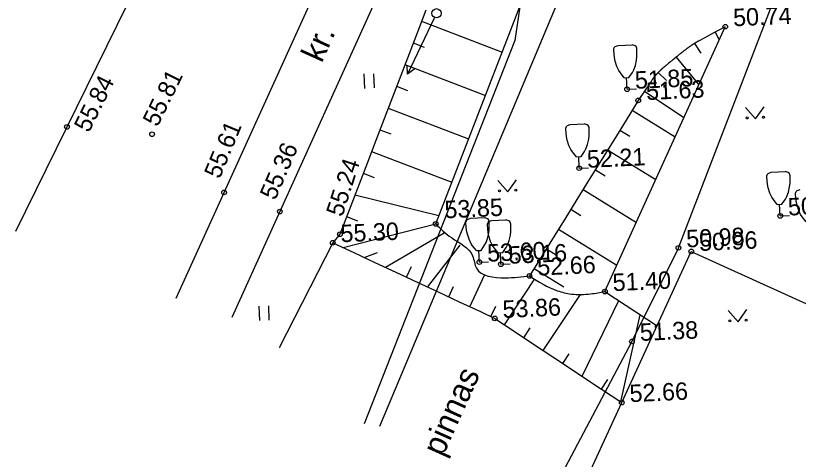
# Model space of a CAD drawing. Extents: x 641549 to 642076, y 6457469 to 6457996.
# Drawn here: x 641672.75 to 641706.35, y 6457700.24 to 6457719.31 of the extents above; entities that cross this region are included whole.
import ezdxf

# ---------------------------------------------------------------- set-up
doc = ezdxf.new("R2010")
doc.units = 0
for name, color, linetype in [('Level 10', 7, 'Continuous'), ('Level 12', 7, 'Continuous'), ('Level 22', 7, 'Continuous'), ('Level 28', 7, 'Continuous'), ('Level 30', 7, 'Continuous'), ('Level 31', 7, 'Continuous'), ('Level 41', 7, 'Continuous'), ('Level 42', 7, 'Continuous'), ('Level 54', 7, 'Continuous'), ('Level 58', 7, 'Continuous'), ('Level 59', 7, 'Continuous'), ('Level 63', 7, 'Continuous')]:
    doc.layers.add(name, color=color, linetype=linetype)

# ---------------------------------------------------------------- blocks, each defined once
blk = doc.blocks.new('KMNOOL')
at = {"layer": 'Level 12'}
for p, q in [((200, 0), (2900, 0)), ((2553.76, 176.18), (2900, 0)), ((2900, 0), (2553.76, -186.54))]:
    blk.add_line(p, q, dxfattribs=at)
blk = doc.blocks.new('KMURU_')
at = {"layer": 'Level 41'}
for p, q in [((-403, 505.28), (0, 0)), ((0, 0), (397, 505.28))]:
    blk.add_line(p, q, dxfattribs=at)
for centre, radius in [((-353, 55.28), 42.8), ((347, 55.28), 45.22)]:
    blk.add_circle(centre, radius, dxfattribs=at)
blk = doc.blocks.new('KHEIN_')
at = {"layer": 'Level 41'}
for p, q in [((0, 620.11), (0, 0)), ((405.61, 608.83), (405.61, 0))]:
    blk.add_line(p, q, dxfattribs=at)

msp = doc.modelspace()

# ---------------------------------------------------------------- linework, layer by layer
at = {"layer": 'Level 10'}
for p, q in [((641698.617, 6457718.037), (641699.217, 6457718.064)), ((641698.88, 6457716.648), (641699.08, 6457716.657)), ((641699.002, 6457716.153), (641698.98, 6457716.652)), ((641699.002, 6457716.153), (641699.402, 6457716.171)), ((641699.002, 6457716.153), (641699.002, 6457716.153)), ((641696.561, 6457714.642), (641697.161, 6457714.669)), ((641696.824, 6457713.253), (641697.024, 6457713.262)), ((641696.946, 6457712.758), (641696.924, 6457713.257)), ((641696.946, 6457712.758), (641697.346, 6457712.776)), ((641696.946, 6457712.758), (641696.946, 6457712.758)), ((641705.19, 6457712.591), (641705.789, 6457712.618)), ((641705.452, 6457711.202), (641705.652, 6457711.211)), ((641705.575, 6457710.707), (641705.552, 6457711.206)), ((641692.273, 6457710.606), (641692.872, 6457710.632)), ((641693.197, 6457710.516), (641693.796, 6457710.543)), ((641705.575, 6457710.707), (641705.974, 6457710.725)), ((641705.575, 6457710.707), (641705.575, 6457710.707)), ((641692.536, 6457709.216), (641692.735, 6457709.225)), ((641692.658, 6457708.721), (641692.635, 6457709.221)), ((641693.459, 6457709.126), (641693.659, 6457709.135)), ((641693.582, 6457708.631), (641693.559, 6457709.131)), ((641692.658, 6457708.721), (641693.057, 6457708.739)), ((641692.658, 6457708.721), (641692.658, 6457708.721)), ((641693.582, 6457708.631), (641693.981, 6457708.649)), ((641693.582, 6457708.631), (641693.582, 6457708.631))]:
    msp.add_line(p, q, dxfattribs=at)
for points in [[(641698.88, 6457716.648), (641698.712, 6457716.853), (641698.643, 6457716.962), (641698.558, 6457717.134), (641698.486, 6457717.356), (641698.456, 6457717.511), (641698.426, 6457717.828), (641698.427, 6457717.87), (641698.453, 6457717.943), (641698.492, 6457717.982), (641698.617, 6457718.037)], [(641699.08, 6457716.657), (641699.228, 6457716.876), (641699.288, 6457716.991), (641699.357, 6457717.169), (641699.408, 6457717.397), (641699.425, 6457717.554), (641699.425, 6457717.873), (641699.421, 6457717.915), (641699.389, 6457717.985), (641699.347, 6457718.02), (641699.217, 6457718.064)], [(641696.824, 6457713.253), (641696.656, 6457713.458), (641696.587, 6457713.567), (641696.502, 6457713.739), (641696.43, 6457713.961), (641696.4, 6457714.116), (641696.371, 6457714.433), (641696.371, 6457714.475), (641696.397, 6457714.548), (641696.436, 6457714.587), (641696.561, 6457714.642)], [(641697.024, 6457713.262), (641697.172, 6457713.481), (641697.232, 6457713.596), (641697.301, 6457713.774), (641697.352, 6457714.002), (641697.369, 6457714.159), (641697.369, 6457714.478), (641697.366, 6457714.52), (641697.333, 6457714.59), (641697.291, 6457714.625), (641697.161, 6457714.669)], [(641705.452, 6457711.202), (641705.285, 6457711.407), (641705.215, 6457711.516), (641705.13, 6457711.688), (641705.059, 6457711.91), (641705.028, 6457712.065), (641704.999, 6457712.383), (641704.999, 6457712.424), (641705.026, 6457712.497), (641705.064, 6457712.536), (641705.19, 6457712.591)], [(641705.652, 6457711.211), (641705.801, 6457711.431), (641705.86, 6457711.545), (641705.929, 6457711.724), (641705.981, 6457711.951), (641705.997, 6457712.108), (641705.998, 6457712.427), (641705.994, 6457712.469), (641705.961, 6457712.539), (641705.919, 6457712.574), (641705.789, 6457712.618)], [(641706.691, 6457710.459), (641706.523, 6457710.664), (641706.453, 6457710.773), (641706.369, 6457710.945), (641706.297, 6457711.167), (641706.267, 6457711.322), (641706.237, 6457711.639), (641706.238, 6457711.681), (641706.264, 6457711.754), (641706.303, 6457711.792), (641706.428, 6457711.848)], [(641692.536, 6457709.216), (641692.368, 6457709.422), (641692.298, 6457709.531), (641692.213, 6457709.702), (641692.142, 6457709.924), (641692.112, 6457710.079), (641692.082, 6457710.397), (641692.082, 6457710.439), (641692.109, 6457710.511), (641692.147, 6457710.55), (641692.273, 6457710.606)], [(641692.735, 6457709.225), (641692.884, 6457709.445), (641692.943, 6457709.559), (641693.013, 6457709.738), (641693.064, 6457709.966), (641693.08, 6457710.123), (641693.081, 6457710.442), (641693.077, 6457710.483), (641693.044, 6457710.553), (641693.003, 6457710.588), (641692.872, 6457710.632)], [(641693.459, 6457709.126), (641693.292, 6457709.332), (641693.222, 6457709.441), (641693.137, 6457709.612), (641693.066, 6457709.835), (641693.035, 6457709.989), (641693.006, 6457710.307), (641693.006, 6457710.349), (641693.033, 6457710.421), (641693.071, 6457710.46), (641693.197, 6457710.516)], [(641693.659, 6457709.135), (641693.808, 6457709.355), (641693.867, 6457709.47), (641693.936, 6457709.648), (641693.988, 6457709.876), (641694.004, 6457710.033), (641694.005, 6457710.352), (641694.001, 6457710.393), (641693.968, 6457710.463), (641693.926, 6457710.499), (641693.796, 6457710.543)]]:
    msp.add_lwpolyline(points, dxfattribs=at)
at = {"layer": 'Level 12'}
msp.add_circle((641690.817, 6457719.414), 0.2, dxfattribs=at)
at = {"layer": 'Level 22'}
for p, q in [((641701.206, 6457709.335), (641701.206, 6457709.335)), ((641699.211, 6457705.315), (641699.211, 6457705.315))]:
    msp.add_line(p, q, dxfattribs=at)
for points in [[(641706.23, 6457742.913), (641695.113, 6457724.52), (641694.187, 6457718.244), (641687.709, 6457701.769)], [(641688.388, 6457701.665), (641703.215, 6457737.054)], [(641701.206, 6457709.335), (641708.295, 6457727.772)], [(641701.206, 6457709.335), (641699.211, 6457705.315), (641695.954, 6457699.163)]]:
    msp.add_lwpolyline(points, dxfattribs=at)
at = {"layer": 'Level 28'}
for p, q in [((641698.773, 6457702.685), (641701.756, 6457709.181)), ((641701.756, 6457709.181), (641701.756, 6457709.181)), ((641701.756, 6457709.181), (641803.995, 6457662.645)), ((641695.79, 6457696.19), (641698.773, 6457702.685)), ((641698.773, 6457702.685), (641698.773, 6457702.685))]:
    msp.add_line(p, q, dxfattribs=at)
at = {"layer": 'Level 30'}
for p, q in [((641674.949, 6457714.53), (641674.949, 6457714.53)), ((641681.694, 6457711.716), (641681.694, 6457711.716)), ((641684.091, 6457710.892), (641684.091, 6457710.892))]:
    msp.add_line(p, q, dxfattribs=at)
for points in [[(641793.408, 6457880.069), (641779.34, 6457866.022), (641766.802, 6457853.588), (641747.422, 6457831.8), (641736.331, 6457818.012), (641726.07, 6457804.449), (641715.899, 6457789.782), (641705.557, 6457773.325), (641696.828, 6457758.271), (641689.239, 6457743.294), (641681.437, 6457727.752), (641672.746, 6457710.042)], [(641723.631, 6457767.771), (641718.626, 6457768.856), (641712.447, 6457770.734), (641702.585, 6457755.308), (641695.173, 6457740.635), (641687.539, 6457724.6), (641679.628, 6457707.163)], [(641719.623, 6457768.64), (641711.176, 6457765.526), (641705.035, 6457754.107), (641698.121, 6457740.865), (641689.88, 6457723.722), (641682.035, 6457706.335)]]:
    msp.add_lwpolyline(points, dxfattribs=at)
at = {"layer": 'Level 31'}
msp.add_line((641678.602, 6457714.216), (641678.602, 6457714.216), dxfattribs=at)
msp.add_circle((641678.602, 6457714.216), 0.1, dxfattribs=at)
at = {"layer": 'Level 41'}
for p, q in [((641703.219, 6457718.84), (641703.219, 6457718.84)), ((641690.785, 6457710.363), (641690.785, 6457710.363)), ((641698.047, 6457707.457), (641698.047, 6457707.457)), ((641698.047, 6457707.457), (641700.287, 6457705.982))]:
    msp.add_line(p, q, dxfattribs=at)
msp.add_lwpolyline([(641686.36, 6457709.556), (641684.065, 6457705.033)], dxfattribs=at)
for points in [[(641690.785, 6457710.363), (641691.459, 6457709.773), (641692.368, 6457708.985), (641692.53, 6457708.455), (641693.76, 6457708.05), (641694.811, 6457708.126)], [(641694.811, 6457708.126), (641696.004, 6457707.493), (641696.609, 6457707.351), (641697.437, 6457707.358), (641698.047, 6457707.457)]]:
    msp.add_spline(points, degree=3, dxfattribs=at)
at = {"layer": 'Level 42'}
for p, q in [((641690.359, 6457719.544), (641690.001, 6457718.61)), ((641690.18, 6457719.077), (641693.638, 6457717.751)), ((641690.001, 6457718.61), (641689.643, 6457717.677)), ((641702.779, 6457718.602), (641702.959, 6457718.268)), ((641689.822, 6457718.143), (641690.289, 6457717.964)), ((641701.901, 6457718.123), (641702.164, 6457717.697)), ((641689.643, 6457717.677), (641689.285, 6457716.743)), ((641701.102, 6457717.524), (641702.081, 6457716.337)), ((641689.464, 6457717.21), (641692.918, 6457715.885)), ((641689.285, 6457716.743), (641688.927, 6457715.809)), ((641700.342, 6457716.874), (641700.697, 6457716.522)), ((641689.106, 6457716.276), (641689.573, 6457716.097)), ((641699.75, 6457716.071), (641701.444, 6457714.934)), ((641688.927, 6457715.809), (641688.569, 6457714.876)), ((641699.481, 6457715.67), (641698.955, 6457714.819)), ((641699.481, 6457715.67), (641699.481, 6457715.67)), ((641688.748, 6457715.343), (641692.197, 6457714.02)), ((641699.218, 6457715.245), (641701.066, 6457714.101)), ((641688.569, 6457714.876), (641688.211, 6457713.942)), ((641698.955, 6457714.819), (641698.428, 6457713.969)), ((641688.39, 6457714.409), (641688.857, 6457714.23)), ((641698.692, 6457714.394), (641699.117, 6457714.131)), ((641688.211, 6457713.942), (641687.853, 6457713.009)), ((641698.428, 6457713.969), (641697.902, 6457713.119)), ((641698.165, 6457713.544), (641700.232, 6457712.265)), ((641688.032, 6457713.475), (641691.477, 6457712.154)), ((641687.853, 6457713.009), (641687.495, 6457712.075)), ((641697.902, 6457713.119), (641697.376, 6457712.269)), ((641687.674, 6457712.542), (641688.14, 6457712.363)), ((641697.639, 6457712.694), (641698.064, 6457712.431)), ((641697.376, 6457712.269), (641696.85, 6457711.419)), ((641687.495, 6457712.075), (641687.137, 6457711.142)), ((641687.316, 6457711.608), (641690.922, 6457710.719)), ((641697.113, 6457711.844), (641699.398, 6457710.429)), ((641696.85, 6457711.419), (641696.323, 6457710.569)), ((641687.137, 6457711.142), (641686.778, 6457710.208)), ((641696.586, 6457710.994), (641697.012, 6457710.73)), ((641686.958, 6457710.675), (641687.424, 6457710.496)), ((641696.323, 6457710.569), (641695.797, 6457709.718)), ((641686.778, 6457710.208), (641686.668, 6457709.919)), ((641686.813, 6457709.344), (641690.785, 6457710.363)), ((641686.668, 6457709.919), (641686.36, 6457709.556)), ((641686.668, 6457709.919), (641686.668, 6457709.919)), ((641688.624, 6457708.498), (641691.144, 6457709.982)), ((641696.06, 6457710.143), (641698.564, 6457708.594)), ((641686.36, 6457709.556), (641686.36, 6457709.556)), ((641686.36, 6457709.556), (641687.266, 6457709.133)), ((641695.797, 6457709.718), (641695.271, 6457708.868)), ((641690.436, 6457707.651), (641691.838, 6457709.444)), ((641695.534, 6457709.293), (641695.959, 6457709.03)), ((641687.266, 6457709.133), (641688.171, 6457708.709)), ((641687.718, 6457708.921), (641688.29, 6457709.13)), ((641695.271, 6457708.868), (641694.811, 6457708.126)), ((641688.171, 6457708.709), (641689.077, 6457708.286)), ((641689.53, 6457708.074), (641689.742, 6457708.527)), ((641689.077, 6457708.286), (641689.983, 6457707.862)), ((641692.248, 6457706.804), (641692.883, 6457708.162)), ((641695.008, 6457708.443), (641696.283, 6457707.654)), ((641689.983, 6457707.862), (641690.889, 6457707.439)), ((641693.736, 6457706.026), (641695.046, 6457708.001)), ((641694.811, 6457708.126), (641694.811, 6457708.126)), ((641691.342, 6457707.227), (641691.553, 6457707.68)), ((641690.889, 6457707.439), (641691.795, 6457707.015)), ((641695.403, 6457704.921), (641697, 6457707.329)), ((641691.795, 6457707.015), (641692.7, 6457706.592)), ((641693.153, 6457706.38), (641693.365, 6457706.833)), ((641697.069, 6457703.816), (641698.641, 6457707.066)), ((641692.7, 6457706.592), (641693.32, 6457706.303)), ((641693.32, 6457706.303), (641693.32, 6457706.303)), ((641693.32, 6457706.303), (641694.153, 6457705.75)), ((641698.736, 6457702.71), (641699.568, 6457706.456)), ((641694.569, 6457705.474), (641694.846, 6457705.89)), ((641694.153, 6457705.75), (641694.986, 6457705.197)), ((641694.986, 6457705.197), (641695.819, 6457704.645)), ((641695.819, 6457704.645), (641696.653, 6457704.092)), ((641696.236, 6457704.368), (641696.512, 6457704.785)), ((641696.653, 6457704.092), (641697.486, 6457703.539)), ((641697.486, 6457703.539), (641698.319, 6457702.987)), ((641697.903, 6457703.263), (641698.179, 6457703.679)), ((641698.319, 6457702.987), (641698.773, 6457702.685))]:
    msp.add_line(p, q, dxfattribs=at)
for points in [[(641690.785, 6457710.363), (641695.816, 6457723.389)], [(641698.047, 6457707.457), (641703.219, 6457718.84)], [(641703.219, 6457718.84), (641702.643, 6457718.529), (641702.339, 6457718.365)], [(641702.339, 6457718.365), (641702.068, 6457718.219), (641702.058, 6457718.214), (641702.049, 6457718.208), (641702.039, 6457718.203), (641702.03, 6457718.198), (641702.021, 6457718.193), (641702.012, 6457718.188), (641702.003, 6457718.183), (641701.994, 6457718.178), (641701.985, 6457718.173), (641701.977, 6457718.168), (641701.968, 6457718.163), (641701.96, 6457718.158), (641701.951, 6457718.153), (641701.943, 6457718.148), (641701.935, 6457718.143), (641701.926, 6457718.138), (641701.918, 6457718.133), (641701.91, 6457718.128), (641701.902, 6457718.123), (641701.894, 6457718.118), (641701.886, 6457718.113), (641701.879, 6457718.109), (641701.871, 6457718.104), (641701.863, 6457718.099), (641701.856, 6457718.094), (641701.841, 6457718.085), (641701.826, 6457718.075), (641701.812, 6457718.066), (641701.798, 6457718.057), (641701.784, 6457718.048), (641701.77, 6457718.038), (641701.757, 6457718.029), (641701.744, 6457718.021), (641701.731, 6457718.012), (641701.718, 6457718.003), (641701.706, 6457717.994), (641701.694, 6457717.986), (641701.682, 6457717.977), (641701.67, 6457717.969), (641701.658, 6457717.961), (641701.647, 6457717.953), (641701.636, 6457717.945), (641701.625, 6457717.937), (641701.614, 6457717.929), (641701.603, 6457717.921), (641701.593, 6457717.913), (641701.583, 6457717.906), (641701.573, 6457717.898), (641701.563, 6457717.891), (641701.553, 6457717.884), (641701.543, 6457717.877), (641701.534, 6457717.869), (641701.525, 6457717.863), (641701.506, 6457717.849), (641701.491, 6457717.837)], [(641701.491, 6457717.837), (641701.489, 6457717.835), (641701.472, 6457717.822), (641701.455, 6457717.809), (641701.439, 6457717.797), (641701.424, 6457717.785), (641701.409, 6457717.773), (641701.395, 6457717.762), (641701.381, 6457717.751), (641701.367, 6457717.74), (641701.354, 6457717.73), (641701.342, 6457717.72), (641701.329, 6457717.71), (641701.306, 6457717.691), (641701.284, 6457717.673), (641701.263, 6457717.656), (641701.244, 6457717.64), (641701.225, 6457717.625), (641701.208, 6457717.611), (641701.176, 6457717.585), (641701.148, 6457717.562), (641701.1, 6457717.522), (641701.026, 6457717.461), (641700.99, 6457717.431), (641700.953, 6457717.401), (641700.938, 6457717.389), (641700.923, 6457717.377), (641700.894, 6457717.353), (641700.866, 6457717.33), (641700.811, 6457717.286), (641700.786, 6457717.265), (641700.761, 6457717.244), (641700.737, 6457717.225), (641700.715, 6457717.207)], [(641700.581, 6457717.095), (641700.572, 6457717.087), (641700.563, 6457717.079), (641700.555, 6457717.072), (641700.546, 6457717.064), (641700.538, 6457717.057), (641700.53, 6457717.05), (641700.522, 6457717.043), (641700.514, 6457717.036), (641700.506, 6457717.029), (641700.498, 6457717.022), (641700.491, 6457717.015), (641700.483, 6457717.009), (641700.476, 6457717.002), (641700.469, 6457716.996), (641700.462, 6457716.989), (641700.455, 6457716.983), (641700.448, 6457716.977), (641700.442, 6457716.971), (641700.435, 6457716.965), (641700.429, 6457716.959), (641700.423, 6457716.953), (641700.41, 6457716.941), (641700.399, 6457716.93), (641700.387, 6457716.919), (641700.376, 6457716.908), (641700.366, 6457716.898), (641700.355, 6457716.888), (641700.346, 6457716.878), (641700.336, 6457716.868), (641700.327, 6457716.859), (641700.318, 6457716.85), (641700.31, 6457716.841), (641700.301, 6457716.832), (641700.294, 6457716.824), (641700.286, 6457716.816), (641700.279, 6457716.808), (641700.271, 6457716.8), (641700.265, 6457716.793), (641700.258, 6457716.786), (641700.252, 6457716.779), (641700.246, 6457716.772), (641700.24, 6457716.765), (641700.234, 6457716.759), (641700.228, 6457716.752), (641700.223, 6457716.746), (641700.218, 6457716.74), (641700.213, 6457716.735), (641700.208, 6457716.729), (641700.204, 6457716.724), (641700.199, 6457716.718), (641700.195, 6457716.713), (641700.187, 6457716.703), (641700.179, 6457716.694), (641700.172, 6457716.685), (641700.165, 6457716.677), (641700.159, 6457716.669), (641700.153, 6457716.661), (641700.148, 6457716.655), (641700.143, 6457716.648), (641700.138, 6457716.642), (641700.134, 6457716.636), (641700.129, 6457716.631), (641700.126, 6457716.626), (641700.119, 6457716.616), (641700.112, 6457716.608), (641700.107, 6457716.6), (641700.102, 6457716.594), (641700.098, 6457716.588), (641700.095, 6457716.583), (641700.088, 6457716.574), (641700.084, 6457716.567), (641700.077, 6457716.558), (641700.074, 6457716.552), (641700.07, 6457716.547), (641700.029, 6457716.486)], [(641700.715, 6457717.207), (641700.714, 6457717.206), (641700.691, 6457717.187), (641700.669, 6457717.169), (641700.659, 6457717.16), (641700.649, 6457717.152), (641700.638, 6457717.143), (641700.628, 6457717.135), (641700.619, 6457717.127), (641700.609, 6457717.118), (641700.6, 6457717.11), (641700.59, 6457717.102), (641700.581, 6457717.095)], [(641700.029, 6457716.486), (641699.776, 6457716.109), (641699.481, 6457715.67)]]:
    msp.add_lwpolyline(points, dxfattribs=at)
at = {"layer": 'Level 54'}
for centre in [(641703.219, 6457718.84), (641699.002, 6457716.153), (641699.481, 6457715.67), (641678.602, 6457714.216), (641696.946, 6457712.758), (641705.575, 6457710.707), (641690.785, 6457710.363), (641686.36, 6457709.556), (641701.206, 6457709.335), (641701.756, 6457709.181), (641692.658, 6457708.721), (641693.582, 6457708.631), (641694.811, 6457708.126), (641698.047, 6457707.457), (641693.32, 6457706.303), (641699.211, 6457705.315), (641698.773, 6457702.685)]:
    msp.add_circle(centre, 0.1, dxfattribs=at)
at = {"layer": 'Level 59'}
for centre in [(641674.949, 6457714.53), (641681.694, 6457711.716), (641684.091, 6457710.892), (641686.668, 6457709.919)]:
    msp.add_circle(centre, 0.1, dxfattribs=at)

# ---------------------------------------------------------------- block references
at = {"layer": 'Level 12', "xscale": 0.0009998989885521001, "yscale": 0.0009998989885521001, "rotation": -115.30574987269445}
msp.add_blockref('KMNOOL', (641690.817, 6457719.414), dxfattribs=at)
at = {"layer": 'Level 41', "xscale": 0.0009998989885521001, "yscale": 0.0009998989885521001, "rotation": 2.563954760017547}
for name, p in [('KHEIN_', (641687.729, 6457716.188)), ('KMURU_', (641704.515, 6457714.876)), ('KMURU_', (641693.881, 6457711.741)), ('KHEIN_', (641683.219, 6457706.212)), ('KMURU_', (641703.767, 6457706.157))]:
    msp.add_blockref(name, p, dxfattribs=at)

# ---------------------------------------------------------------- texts
at = {"layer": 'Level 31'}
msp.add_text('55.81', height=0.7499, rotation=63.7654, dxfattribs=at).set_placement((641678.839, 6457714.498))
at = {"layer": 'Level 58'}
for s, p in [('kr.', (641685.888, 6457717.248)), ('pinnas', (641691.084, 6457700.318))]:
    msp.add_text(s, height=0.9999, rotation=65.715, dxfattribs=at).set_placement(p)
at = {"layer": 'Level 59'}
for s, rotation, p in [('55.84', 63.5219, (641675.89, 6457714.25)), ('55.61', 67.4504, (641681.505, 6457712.262)), ('55.36', 66.6012, (641683.89, 6457711.344)), ('52.21', 2.564, (641697.296, 6457712.773)), ('55.24', 72.1477, (641686.772, 6457710.631)), ('53.85', 2.564, (641691.174, 6457710.602)), ('50.96', 2.564, (641702.106, 6457709.196)), ('52.66', 2.564, (641699.123, 6457702.701))]:
    msp.add_text(s, height=0.7499, rotation=rotation, dxfattribs=at).set_placement(p)
at = {"layer": 'Level 63'}
for s, p in [('50.74', (641703.568, 6457718.855)), ('51.85', (641699.352, 6457716.168)), ('51.63', (641699.831, 6457715.685)), ('50.74', (641705.924, 6457710.722)), ('55.30', (641686.709, 6457709.572)), ('50.98', (641701.556, 6457709.351)), ('53.60', (641693.007, 6457708.737)), ('53.16', (641693.931, 6457708.647)), ('52.66', (641695.161, 6457708.142)), ('51.40', (641698.397, 6457707.473)), ('53.86', (641693.669, 6457706.318)), ('51.38', (641699.561, 6457705.331))]:
    msp.add_text(s, height=0.7499, rotation=2.564, dxfattribs=at).set_placement(p)

doc.saveas('drawing.dxf')
